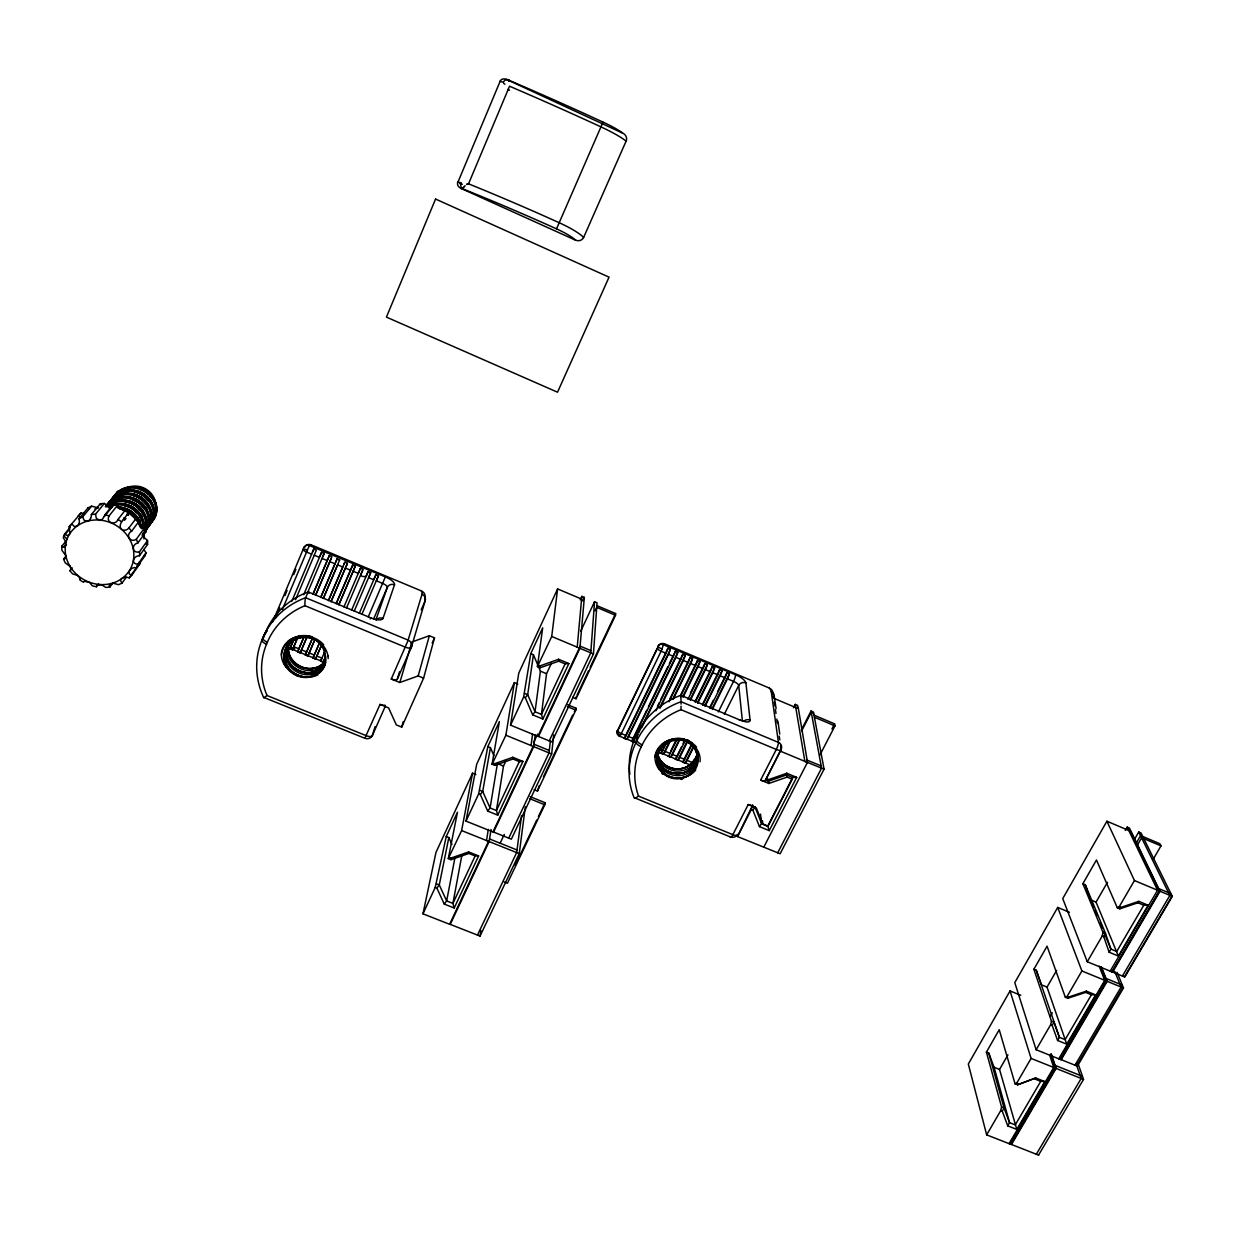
<?xml version="1.0" encoding="UTF-8"?>
<svg xmlns="http://www.w3.org/2000/svg" width="1234" height="1234" viewBox="0 0 1234 1234"><rect width="100%" height="100%" fill="white"/><g stroke="black" fill="none" stroke-linecap="round" stroke-linejoin="round"><path stroke-width="1.5" d="M129.693 511.987L132.717 516.228L137.144 517.031A39.102 35.277 27.8 0 1 139.843 520.239L131.622 531.222C124.835 534.677 130.681 543.546 136.342 539.165L144.471 528.09A39.102 35.277 27.8 0 1 145.92 531.885L137.807 543.022C130.927 544.456 132.439 554.066 139.488 551.768L147.556 540.507A39.102 35.277 27.8 0 1 147.571 544.425L139.504 555.747C133.179 555.67 130.542 564.108 137.946 564.231L146.013 552.786L143.792 549.392M681.075 704.12L681.075 701.853M681.06 706.203L680.998 709.689A74.086 67.901 -3.7 0 0 642.204 744.842L641.248 746.786A74.071 67.855 -3.6 0 0 638.564 796.131L732.857 834.662A5.63 2.113 27.3 0 0 737.747 834.323A5.63 5.106 -4.6 0 1 730.281 836.883L634.06 797.596A79.562 72.929 -3.6 0 1 636.065 742.39L637.099 733.783A79.007 72.528 -3.7 0 1 680.844 695.297L740.292 720.178A11.322 3.733 26.7 0 0 750.087 720.132L745.891 682.896A10.828 3.424 26.5 0 0 735.557 674.767L663.321 644.672A4.072 3.856 20.5 0 0 657.969 646.415A13.559 4.319 25.8 0 1 658.771 645.583L618.08 729.973A13.373 4.813 25.8 0 0 617.216 730.929A4.011 3.748 20.8 0 0 619.221 736.019L633.165 741.68M129.709 511.663L130.017 510.969A39.102 35.277 27.8 0 0 126.408 508.686C124.002 511.555 118.14 508.547 117.724 505.076A39.102 35.277 27.8 0 0 113.59 504.104L104.921 514.84A9.548 8.191 -5.7 0 1 104.35 516.475L113.636 504.937A9.409 3.903 15.1 0 0 113.59 504.104M680.69 696.593L680.782 695.051M572.669 697.349L576.047 698.752L615.504 615.288L615.596 613.545L596.84 605.616M537.916 736.235L551.876 741.989L593.446 653.958L597.04 602.794L594.541 601.729L580.72 631.222M594.541 601.729L590.778 652.832L549.238 740.909M534.106 789.714L537.453 791.071L575.8 710.121L575.969 708.193L567.547 704.707M580.211 599.832L581.831 596.361L584.345 597.41L579.903 648.266L538.471 736.482M576.047 698.752L576.216 696.84M577.219 647.156L581.831 596.361M143.422 533.705L144.486 537.762L147.478 540.477M493.029 831.839L511.339 839.182L551.66 753.974L553.727 734.878M106.155 506.48A34.336 30.989 27.9 0 1 110.088 506.557L104.381 503.503L95.542 514.177L96.298 518.249L99.167 520.054M109.24 585.41L113.019 583.158L118.541 584.669A39.735 35.771 27.6 0 0 122.181 582.957L126.331 577.111M504.151 881.94L507.436 883.251L544.78 804.784L545.012 802.686L530.111 796.64M550.333 741.156L549.037 752.879L508.732 838.133M537.453 791.071L539.335 785.549M96.422 585.888L96.453 586.767A39.735 35.771 27.6 0 1 92.303 585.795L89.465 582.371L84.483 581.307M551.382 663.321L546.539 673.702L541.464 714.409L542.837 719.021L532.656 714.825L525.298 697.719L523.617 697.025L510.552 725.16L537.854 736.359L579.332 648.051M542.837 719.021L568.859 663.568L565.126 663.877L558.663 661.193L540.183 667.764L537.407 666.607L551.721 636.482L557.614 588.927L581.584 599.061M535.217 734.955L533.705 746.601L493.585 832.055M449.67 924.158L480.041 936.097L519.252 853.635L525.314 806.774M521.535 815.674L516.66 852.586L477.465 935.079M531.067 745.537L532.564 734.153M537.407 666.607L542.698 627.828L530.774 653.634L533.427 654.745L540.415 671.157L535.032 711.756L532.656 714.825M533.427 654.745L527.689 694.649L525.298 697.719M523.617 697.025L530.774 653.634M480.041 936.097L480.905 930.467M505.925 760.823L503.487 766.052L496.423 810.537L497.749 815.15L487.692 811.093L480.319 794.542L478.653 793.878L466.005 821.119L492.983 831.932L533.15 746.385M510.552 725.16L518.789 673.024L557.614 588.927M491.055 829.526L489.111 841.557L450.209 924.389M497.749 815.15L522.954 761.424L519.344 761.594L512.958 759.003L494.819 765.373L492.073 764.262L505.878 735.233L514.377 682.587L517.771 683.991M486.504 840.539L488.325 829.341M492.073 764.262L499.384 721.566L487.816 746.616L478.653 793.878M487.816 746.616L490.422 747.681L482.71 791.426L480.319 794.542M765.882 779.194A5.676 1.99 27.2 0 1 765.543 779.965L768.242 781.276L768.535 779.626L786.845 773.271L796.686 777.358L769.229 830.636L759.45 826.626L752.91 810.214L751.305 809.55L752.354 805.802A5.661 2.052 27.2 0 0 752.709 805.2M461.84 855.393L452.924 903.411L454.205 908.008L444.255 904.09L436.867 888.064L435.232 887.416L422.969 913.823L449.623 924.281L488.556 841.357M466.005 821.119L476.71 764.201L514.377 682.587M455.145 856.689L446.646 900.928L444.255 904.09M454.205 908.008L478.622 855.933L475.136 855.964L468.827 853.45L451.012 859.666L448.297 858.571L461.624 830.575L472.545 773.194L475.892 774.551M768.242 781.276L786.521 774.937L786.845 773.271M448.297 858.571L457.475 812.234L446.245 836.544L435.232 887.416M446.245 836.544L448.837 837.577L439.273 884.917L436.867 888.064M422.969 913.823L435.972 852.447L472.545 773.194M1087.262 961.733L1062.736 898.614L1106.913 821.227L1130.591 831.238L1159.482 891.041L1112.065 971.914L1087.262 961.733L1102.24 935.974L1102.995 932.41L1082.866 883.698L1096.455 859.975L1117.31 907.777L1119.84 908.826L1137.933 902.764L1138.828 901.36L1148.144 905.247L1118.39 956.041L1109.135 952.232L1103.751 936.606L1105.525 933.459L1085.272 884.716L1082.866 883.698M1050.658 1024.729L1051.445 1021.166L1033.861 969.261L1047.064 946.2L1065.328 997.257L1067.842 998.275L1085.611 992.383L1086.414 991.149L1095.622 994.897L1066.747 1044.165L1057.6 1040.493L1052.155 1025.346L1050.658 1024.729L1036.128 1049.733L1060.669 1059.574L1106.667 981.107L1101.006 966.885M1000.759 1110.585L1001.576 1107.006L986.398 1052.124L999.231 1029.711L1015.058 1083.807L1017.541 1084.794L1035.712 1077.976L1044.828 1081.601L1016.801 1129.434L1007.746 1125.871L1002.255 1111.186L1000.759 1110.585L986.66 1134.864L1010.939 1144.381L1055.594 1068.212L1050.89 1053.929M138.702 521.35L140.29 525.777L144.409 528.09M385.347 706.157L372.329 735.603A5.8 5.275 13.4 0 1 364.832 738.256L380.057 704.413L388.587 707.884L396.345 724.929L401.729 727.119L423.601 678.16L434.491 637.855L429.355 635.726L413.621 641.387M305.4 546.662A14.052 4.735 22.4 0 0 304.027 547.356A4.196 3.872 40.1 0 1 309.318 545.536A9.841 3.301 22.4 0 1 311.276 544.888L421.349 590.901A22.227 7.512 23.2 0 1 422.028 594.233L407.868 640.94L391.271 678.993L399.831 682.51L418.187 675.939L429.355 635.726M401.729 727.119L403.271 721.597M556.519 228.861A527.273 112.155 24.4 0 0 462.21 188.632A10.396 1.774 24.2 0 0 460.776 188.308L575.646 240.229A23.492 4.026 24.6 0 0 556.519 228.861L602.994 122.181M399.831 682.51L411.863 642.004M391.271 678.993A5.846 2.19 23.2 0 0 397.317 679.101L399.523 671.79M375.121 726.564L372.329 735.603A5.784 2.329 22.9 0 1 366.251 735.665L267.007 695.513A76.57 70.029 16.3 0 1 266.544 644.225L267.392 642.204A76.585 70.076 16.3 0 1 304.937 605.693A6.108 0.925 -88.7 0 1 305.554 597.888M657.799 646.955L662.056 649.022A5.43 0.864 -67.3 0 1 661.1 651.213L621.304 733.582A5.352 0.833 -67.7 0 1 620.363 735.325A4.011 2.9 31.4 0 1 617.401 730.914L657.336 648.159A4.072 1.296 25.8 0 0 661.1 651.213L666.005 653.249A5.414 0.895 -67.4 0 0 667.887 648.266L670.355 649.3A5.414 0.895 -67.4 0 1 668.473 654.282L628.615 736.559A5.352 0.864 -67.8 0 1 626.718 739.397L624.265 738.41L667.887 648.266M282.37 609.55L309.318 545.536L385.363 576.895L368.256 616.877M385.363 576.895A11.168 3.779 23 0 1 394.525 584.808L382.987 618.419A11.677 4.118 22.9 0 1 370.817 617.864L370.231 618.913M376.077 619.375L387.306 587.415A5.568 5.183 17 0 1 394.525 584.808M323.632 666.283L323.894 665.635A25.575 23.353 18.2 0 0 324.851 654.853L324.434 652.585A21.58 19.065 11.9 0 1 325.606 656.473A21.549 18.88 16.8 0 1 324.542 666.175A21.518 18.911 22 0 1 318.187 673.702A21.487 19.112 26.6 0 1 308.33 676.942A21.456 19.451 29.6 0 1 297.61 674.967A21.441 19.821 29.6 0 1 288.91 668.211A21.441 20.13 25.9 0 1 284.622 658.354A21.472 20.268 19.2 0 1 285.918 647.958A21.502 20.222 12.4 0 1 288.633 643.408A20.577 18.032 16.9 0 0 288.17 644.595L287.815 645.675M69.891 533.489L69.181 526.856L80.997 513.02L84.514 513.683M359.356 613.236L375.876 574.751L378.437 575.815L376.54 580.443M662.087 648.93L663.321 644.672A9.486 3.008 25.8 0 1 664.602 643.855L769.43 688.109A21.595 6.787 26.6 0 1 771.265 691.688A5.383 4.998 -7.5 0 1 773.98 697.95M375.876 574.751L373.794 579.779L368.642 577.651L370.724 572.622L368.133 571.558L351.644 610.09M288.139 644.564A20.608 19.482 19.3 0 0 298.242 670.772A20.608 19.482 19.3 0 0 325.36 662.211L324.835 663.229A20.623 18.109 22.2 0 1 298.335 670.54A20.623 18.109 22.2 0 1 287.676 645.598A20.623 19.42 12.2 0 1 289.404 642.189M368.133 571.558L366.236 576.201M343.931 606.943L360.405 568.38C367.593 569.46 354.127 577.126 366.066 576.587M360.405 568.38L358.323 573.394L353.14 571.265L338.795 604.83L355.238 566.236L352.646 565.172L336.172 603.734L350.734 569.815M355.238 566.236L353.31 570.879M352.646 565.172L351.073 569.013M346.06 566.468C348.991 563.753 344.857 559.928 343.993 564.169M339.581 560.174L337.113 558.771L336.373 560.575M130.233 486.427L130.202 487.476A19.975 18.14 28.8 0 0 119.513 491.672L119.497 491.656M320.732 597.457L335.016 563.799L329.833 561.671L315.565 595.359L331.931 556.642L329.339 555.562L327.396 560.205M303.718 594.68L321.55 552.354L324.141 553.418L322.537 557.259M272.652 621.982L303.919 547.48M275.383 618.404L279.779 607.899M284.9 595.652L287.09 590.407M293.692 574.658L295.882 569.414M321.55 552.354L319.945 556.179M331.344 558.046L329.987 561.269M291.887 601.189L313.745 549.13L316.351 550.21L295.558 599.662M335.694 562.195L336.049 561.377M117.724 505.076L109.116 515.843C105.276 522.738 115.641 525.838 117.955 519.499L126.408 508.686M312.48 552.138L313.745 549.13M307.806 592.181L324.141 553.418M297.548 637.901L292.489 649.824L289.913 648.791L293.63 639.999M329.339 555.562L312.973 594.264L327.226 560.591L322.028 558.462M290.931 646.446L293.476 640.415M292.489 649.824L296.947 639.274M301.05 650.935L300.171 652.925L297.61 651.891L303.579 637.839M320.717 597.426L337.113 558.771M297.641 651.83L303.441 638.209M300.171 652.925L306.88 637.114M339.705 559.835L323.293 598.475L337.607 564.879L342.79 567.008L328.475 600.619M301.343 650.241L306.772 637.469M314.469 640.6L307.852 656.025L305.292 654.992L312.017 639.197M329.2 598.829L344.888 561.979M305.292 654.992L312.665 637.777M307.852 656.025L314.577 640.23M331.02 601.637L347.479 563.043M331.067 601.683L345.381 568.072L350.564 570.201M321.411 645.475L315.518 659.11L312.958 658.077L318.958 644.055M319.606 642.667L314.315 655.038L309.194 652.971M315.518 659.11L321.519 645.089M290.406 647.68L289.944 648.729M314.161 655.408L313.004 658.015M324.542 659.172L323.169 662.195L320.624 661.162L325.02 651.074M323.169 662.195L325.421 656.951M346.507 607.992L362.981 569.445M354.22 611.139L370.724 572.622M361.917 614.285L378.437 575.815M373.547 619.113L387.306 587.415A5.584 1.897 23 0 0 382.741 583.451L376.37 580.828M583.605 237.514L626.054 141.247A29.817 3.671 25 0 0 600.835 126.824A545.629 83.819 24.8 0 0 509.534 86.226L468.534 183.82A535.494 112.356 24.4 0 1 559.033 222.644A29.385 4.967 24.7 0 1 583.605 237.514A6.047 5.954 44.7 0 1 575.692 240.136M421.195 609.827L425.051 601.081A27.765 9.44 23.2 0 0 424.681 597.888M397.317 679.101L411.369 647.341L425.051 601.081A5.538 5.152 15.3 0 0 422.028 594.233M432.162 643.068L434.491 637.855M297.379 675.538A20.669 19.112 30.1 0 1 286.01 649.778L286.458 648.714M364.832 738.256L263.552 697.318A82.246 75.259 16.4 0 1 262.024 639.937L262.873 637.916A82.277 75.305 16.4 0 1 305.585 597.703L308.207 591.934L370.817 617.864M582.726 600.896L584.345 597.41M475.136 855.964L452.924 903.411L446.646 900.928L439.273 884.917L436.558 883.837M519.344 761.594L496.423 810.537L490.083 807.977L482.71 791.426L479.98 790.331M565.126 663.877L541.464 714.409L535.032 711.756L527.689 694.649L524.913 693.508M595.081 610.83L596.716 607.344L615.504 615.288M533.52 742.791L537.561 734.199M684.33 739.089A23.647 21.502 -12.7 0 0 675.168 738.564A23.662 21.888 -13.4 0 0 663.738 742.93A23.662 22.212 -10.8 0 0 662.056 744.241A20.592 18.926 -1.9 0 0 655.578 753.604L655.501 753.943A15.888 14.592 -1.7 0 0 655.007 757.167A21.502 19.759 -2 0 0 658.848 768.952L660.313 770.695A24.634 22.644 -2.1 0 0 669.198 777.25A19.867 18.248 -2 0 0 695.822 767.332L695.822 767.332A24.68 22.675 -1.8 0 0 697.411 756.951L697.148 754.761A21.487 19.744 -1.9 0 0 691.117 743.778M500.186 843.115L504.29 834.415M577.034 695.097L588.51 670.802M590.161 667.332L615.596 613.545M543.407 776.957L572.715 715.072M574.334 711.632L575.969 708.193M515.195 865.342L536.728 820.086M538.394 816.599L545.012 802.686M624.265 738.41A5.352 0.864 -67.8 0 0 626.162 735.557L666.005 653.249M626.718 739.397L670.355 649.3M634.045 742.374L631.607 741.387L646.724 710.229M648.405 706.758L667.733 666.931M669.414 663.476L675.307 651.351L677.774 652.385A5.414 0.91 -67.4 0 1 675.893 657.367L641.773 727.566M631.607 741.387A5.352 0.879 -67.8 0 0 633.505 738.549L673.409 656.334A5.414 0.91 -67.4 0 0 675.307 651.351M639.089 731.993L677.774 652.385M657.444 706.326L659.126 702.856M660.807 699.4L682.695 654.436L685.163 655.47A5.414 0.941 -67.4 0 1 683.281 660.452L659.959 708.331M655.84 710.738L680.829 659.419A5.414 0.925 -67.4 0 0 682.695 654.436M659.897 707.329L685.163 655.47M669.846 698.968L690.084 657.521L692.552 658.54A5.414 0.956 -67.4 0 1 690.685 663.522L673.147 699.385M669.029 701.791L688.217 662.504A5.414 0.941 -67.4 0 0 690.084 657.521M673.147 698.259L692.552 658.54M680.582 695.097L697.472 660.591L699.925 661.609A5.399 0.972 -67.4 0 1 698.058 666.591L683.004 697.303M681.399 694.588L695.606 665.573A5.399 0.972 -67.4 0 0 697.472 660.591M683.019 696.115L699.925 661.609M670.247 741.233L665.219 751.46A5.337 0.956 -67.9 0 1 663.26 754.267L660.838 753.28L665.913 742.945M690.454 692.953L704.845 663.661L707.298 664.679A5.399 0.987 -67.4 0 1 705.432 669.661L690.361 700.341M660.838 753.28A5.337 0.956 -67.8 0 0 662.781 750.473L666.129 743.655M687.909 699.323L702.979 668.643A5.399 0.987 -67.4 0 0 704.845 663.661M663.26 754.267L669.183 742.205M690.361 699.138L707.298 664.679M670.664 751.074L676.602 739.027M695.251 701.159L712.203 666.73L714.656 667.748A5.399 1.018 -67.4 0 1 712.805 672.731L697.688 703.365M680.057 739.12L672.515 754.437A5.337 0.987 -67.9 0 1 670.54 757.229L668.118 756.241A5.337 0.972 -67.9 0 0 670.077 753.45L676.787 739.814M695.251 702.362L710.352 671.697A5.399 1.003 -67.4 0 0 712.203 666.73M670.54 757.229L679.024 740.03M697.688 702.161L714.656 667.748M688.202 740.4L679.795 757.398A5.337 1.003 -67.9 0 1 677.805 760.19L675.384 759.203L681.338 747.172M683.034 743.732L684.731 740.292M702.578 704.182L719.561 669.784L722.013 670.802A5.399 1.033 -67.4 0 1 720.162 675.785L705.015 706.388M675.384 759.203A5.337 0.987 -67.9 0 0 677.373 756.411L684.932 741.11M702.578 705.385L717.71 674.767A5.399 1.018 -67.4 0 0 719.561 669.784M677.805 760.19L687.168 741.279M705.015 705.185L722.013 670.802M693.801 746.771L687.06 760.36A5.322 1.018 -67.9 0 1 685.071 763.152L682.649 762.165L691.163 744.981M709.889 707.205L713.283 700.326M717.54 691.734L726.903 672.854L729.34 673.872A5.383 1.049 -67.4 0 1 727.505 678.839L712.342 709.411M682.649 762.165A5.337 1.018 -67.9 0 0 684.639 759.373L692.212 744.087M709.905 708.409L725.052 677.821A5.399 1.049 -67.4 0 0 726.903 672.854M685.071 763.152L693.585 745.984M712.311 708.208L729.34 673.872M698.12 752.617L693.045 762.797L687.06 760.36M718.358 711.895L733.536 681.353A5.383 1.064 -67.4 0 0 735.557 674.767M724.312 714.301L738.703 685.425A5.414 5.029 -6 0 1 745.891 682.896M793.493 707.807L795.236 704.383L797.642 705.401L798.151 708.409M752.509 805.2A5.661 2.052 27.2 0 1 748.205 804.568L732.857 834.662A5.646 1.188 -68 0 1 730.281 836.883M748.205 804.568L756.319 807.9L762.828 824.297L767.949 826.41L792.228 779.256L787.091 777.127L768.813 783.467L760.668 780.104L776.294 749.454A5.707 1.219 -67.5 0 0 778.423 742.405L771.265 691.688M752.354 805.802L737.5 836.559L780.119 853.758L824.065 769.168L813.437 712.049L811.031 711.031L801.406 729.818M737.5 836.559L751.305 809.55M765.574 780.166L780.798 750.087L765.543 779.965A5.676 1.99 27.2 0 1 760.668 780.104M801.606 731.052L811.262 712.265L813.653 713.267M769.229 830.636L767.749 826.04L792.722 777.513L796.686 777.358M807.051 760.129L821.088 765.851M763.723 847.28L807.499 762.303L798.367 708.501L795.945 707.483M617.509 730.713L617.632 730.482A4.011 1.435 25.7 0 0 621.304 733.582L626.162 735.557M831.917 728.955L834.57 723.834L814.024 715.18M819.947 754.977L834.986 725.901L834.57 723.834M320.655 661.1L321.997 658.138L316.876 656.072M777.682 852.817L821.582 768.134L811.031 711.031M1007.746 1125.871L1009.535 1122.662L994.064 1067.256L988.773 1053.065L986.398 1052.124M1057.6 1040.493L1059.374 1037.316L1036.251 970.232L1033.861 969.261M1109.135 952.232L1110.893 949.085L1105.525 933.459L1102.995 932.41M1002.255 1111.186L1004.06 1107.978L988.773 1053.065M1052.155 1025.346L1053.944 1022.168L1051.445 1021.166M1020.749 995.267L1010.044 990.933L968.32 1064.047L986.66 1134.864M1069.431 912.281L1057.708 907.422L1014.78 982.634L1036.128 1049.733M1125.238 830.436L1127.166 827.104L1129.449 828.076L1160.006 891.256L1112.636 972.037M1016.801 1129.434L999.54 1069.431L1007.947 1054.869M1066.747 1044.165L1047.034 987.092L1056.628 970.448M1118.39 956.041L1096.054 902.1L1107.469 882.279M1133.938 840.339L1138.751 832.009L1141.034 832.981L1172.3 896.393L1124.806 977.019L1110.23 971.05L1157.569 890.238L1127.166 827.104M1135.897 843.763L1140.617 835.572L1159.883 843.732L1160.978 845.892L1153.374 858.957M1136.946 845.922L1141.681 837.732L1160.978 845.892M1050.412 1016.137L1052.309 1012.852M1015.058 1083.807L1016.723 1083.128L1031.084 1058.417L1010.044 990.933M1065.328 997.257L1067.101 996.44L1081.894 970.973L1057.708 907.422M1117.31 907.777L1119.192 906.805L1134.447 880.552L1106.913 821.227M1044.828 1081.601L1040.756 1081.339L1015.258 1124.914L1009.535 1122.662L1004.06 1107.978L1001.576 1107.006M1095.622 994.897L1091.411 994.743L1065.143 1039.645L1059.374 1037.316L1053.944 1022.168M1148.144 905.247L1143.795 905.216L1116.724 951.491L1110.893 949.085L1103.597 931.469M1059.435 1058.942L1105.371 980.567L1104.229 977.714L1121.459 984.763L1122.631 987.632L1076.542 1065.806M1009.89 1143.841L1054.484 1067.749L1053.497 1064.726L1082.357 1076.279M1112.019 971.76L1159.389 890.979M1011.494 1144.489L1056.103 1068.428L1051.368 1054.067M1061.225 1059.682L1107.176 981.323L1101.499 967.086M1122.416 976.048L1169.878 895.39L1138.751 832.009M1124.421 976.85L1171.899 896.223L1170.588 893.539L1158.094 888.31M1075.015 1065.22L1121.104 987.015L1114.688 971.359M1117.063 972.33L1123.495 988.002L1077.39 1066.161L1058.849 1058.726L1104.785 980.336L1099.124 966.114M1036.329 1154.237L1081.185 1078.454L1076.171 1064.016M1038.55 1155.086L1083.545 1079.395L1077.884 1063.153M1119.84 908.826L1120.719 907.437L1138.828 901.36M1067.842 998.275L1068.613 997.041L1086.414 991.149M1017.541 1084.794L1035.712 1077.976M759.45 826.626L761.579 823.51L760.514 814.162M752.91 810.214L755.038 807.098L752.385 806.003M122.181 582.957C117.461 578.808 124.68 576.093 129.154 577.836L144.609 556.364A39.102 35.277 27.8 0 0 146.013 552.786L146.013 552.786M129.231 577.882L129.154 577.836A39.735 35.771 27.6 0 0 131.93 575.044L140.074 563.46L139.349 562.072M96.869 585.194L101.574 584.762L105.723 587.415A39.735 35.771 27.6 0 0 109.872 587.029L113.05 582.618M96.453 586.767L98.627 583.836M130.017 510.969L121.657 521.766C116.798 529.386 125.097 532.872 128.876 527.951L137.144 517.031M487.692 811.093L490.083 807.977L497.425 763.584L503.487 766.052M72.158 567.825L69.875 570.694A39.735 35.771 27.6 0 0 72.652 573.918L77.865 575.491M70.091 566.437L65.217 562.827A39.735 35.771 27.6 0 1 63.582 559.002L65.896 556.148M64.122 547.449L66.451 544.641M90.684 518.187A8.823 7.265 -29.5 0 0 91.362 514.578L100.232 503.827A39.102 35.277 27.8 0 1 104.35 503.441L104.381 503.503M65.803 557.629A3.671 1.465 71.1 0 0 65.803 555.655L61.947 550.318A39.735 35.771 27.6 0 1 61.731 546.276L66.389 540.677M78.837 524.126A7.82 5.954 -52 0 0 78.868 518.758A39.735 35.771 27.6 0 1 82.57 516.969L91.594 506.202L98.088 507.76M69.644 528.985L63.829 535.895L67.083 539.119M78.914 518.727L87.984 507.914A39.102 35.277 27.8 0 1 91.594 506.202M61.746 546.184A6.741 3.347 87.3 0 0 65.387 545.027A3.131 1.542 87.4 0 0 65.633 544.456L65.232 540.785L63.258 537.793A39.735 35.771 27.6 0 1 64.584 534.091L70.384 527.196M139.072 520.702L139.843 520.239M463.768 187.475L462.58 188.416M83.989 581.569L83.542 582.232A39.735 35.771 27.6 0 1 79.855 579.995A9.394 3.347 34.3 0 0 80.133 579.363M69.181 526.856L69.135 526.779A39.735 35.771 27.6 0 1 71.819 523.895L74.21 526.486L77.094 526.085M538.41 665.172L540.091 665.866L558.601 659.28L568.859 663.568M492.983 763.013L494.649 763.692L512.82 757.29L522.954 761.424M449.114 857.507L450.765 858.154L468.612 851.938L478.622 855.933M144.764 531.916L145.92 531.885M87.321 521.195L84.298 520.455L82.57 516.969M146.09 543.885L147.571 544.425M118.418 490.916L119.405 491.564L120.855 490.129A20.716 18.788 28.7 0 1 126.901 487.862L129.986 487.399A20.33 18.865 20.3 0 0 127.981 488.062M131.822 575.029C125.575 574.288 130.85 566.097 136.511 567.841A39.735 35.771 27.6 0 0 137.946 564.231M140.013 488.371L142.388 489.281M1038.673 1155.147L1009.134 1143.563L1053.728 1067.472L1049.61 1054.931M994.064 1067.256L999.54 1069.431M1016.723 1083.128L1018.22 1083.714M461.624 830.575L519.252 853.635M1031.084 1058.417L1083.545 1079.395M1035.002 1079.056L1040.756 1081.339M489.528 838.966L517 849.964M287.8 644.349L291.239 645.737M293.8 646.77L298.937 648.837M301.497 649.871L306.634 651.938M288.879 647.973L325.575 662.766M529.849 798.737L544.78 804.784M628.615 736.559L633.505 738.549M659.542 749.146L662.781 750.473M665.219 751.46L670.077 753.45M672.515 754.437L677.373 756.411M679.795 757.398L684.639 759.373M659.311 752.324L690.67 765.095M1085.611 992.383L1091.411 994.743M1047.034 987.092L1041.496 984.84L1036.251 970.232M1067.101 996.44L1068.613 997.041M534.014 744.225L549.3 750.473M505.878 735.233L551.66 753.974M1081.894 970.973L1123.495 988.002M291.255 647.449L294.818 648.899M418.187 675.939L423.601 678.16M767.749 826.04L761.579 823.51L755.038 807.098M311.631 554.174L306.464 552.045A4.226 1.419 22.3 0 1 303.132 549.115L307.405 549.793M314.238 555.238L319.436 557.382M305.585 597.703L408.146 640.122A5.877 5.43 14.3 0 1 411.369 647.341A5.877 2.113 23.3 0 1 405.323 647.156L304.937 605.693M567.362 706.635L575.8 710.121M1102.24 935.974L1103.751 936.606M540.415 671.157L546.539 673.702M1090.455 899.771L1096.054 902.1M786.521 774.937L792.722 777.513M766.931 778.947L768.535 779.626M668.473 654.282L673.409 656.334M675.893 657.367L680.829 659.419M683.281 660.452L688.217 662.504M690.685 663.522L695.606 665.573M698.058 666.591L702.979 668.643M705.432 669.661L710.352 671.697M712.805 672.731L717.71 674.767M720.162 675.785L725.052 677.821M727.505 678.839L733.536 681.353A5.414 1.728 26.5 0 1 738.703 685.425L742.39 720.887M824.065 769.168L804.876 761.347L795.236 704.383M680.998 709.689L776.294 749.454A5.707 1.913 27.1 0 0 781.122 749.346L780.582 745.567M780.983 751.413L807.483 762.458M1137.933 902.764L1143.795 905.216M1119.192 906.805L1120.719 907.437M580.088 646.107L590.932 650.657M551.721 636.482L593.446 653.958M1134.447 880.552L1172.3 896.393M641.248 746.786A5.707 2.067 26 0 1 636.065 742.39L637.006 740.446A79.593 72.976 -3.7 0 1 681.075 701.714L778.423 742.405A5.707 5.244 -7.3 0 1 781.122 749.346M795.683 707.514L773.826 698.305A26.978 8.545 26.6 0 0 773.039 696.069M814.409 717.216L834.986 725.901M142.481 489.312L143.051 489.589A20.16 18.186 23.6 0 1 150.533 495.451M622.738 133.179L506.434 79.392A10.582 1.265 24.8 0 1 507.853 79.809A538.348 80.92 24.8 0 1 603.071 122.135A23.878 2.884 25 0 1 622.738 133.179A6.185 6.077 73.1 0 1 626.178 141.308M118.695 491.009L118.371 491.888A22.32 20.839 25.3 0 0 115.965 495.312M143.792 555.578L144.609 556.364M64.646 534.152L67.253 535.587L69.536 534.183A3.147 1.882 -75.4 0 0 69.891 533.489M109.872 587.029L109.286 585.965M152.414 498.228L152.553 498.49A19.574 17.23 21.5 0 0 150.132 495.127M137.19 565.774L137.437 566.252A39.102 35.277 27.8 0 0 140.074 563.46M448.837 837.577L451.952 844.426M490.422 747.681L493.924 755.64M1091.195 901.53L1093.386 906.82M1094.836 910.337L1097.026 915.628M1099.941 922.662L1102.132 927.953M1085.272 884.716L1089.884 898.105M450.765 858.154L451.012 859.666M697.596 751.799A20.592 18.155 0.2 0 1 695.729 758.679A20.577 18.325 5.5 0 1 688.988 765.805A20.577 18.618 9.6 0 1 679.101 768.875A20.562 18.988 11.3 0 1 668.705 766.962A20.562 19.328 9.4 0 1 660.545 760.483A20.546 19.528 3.2 0 1 657.676 755.007L657.46 753.434A19.914 18.942 -5.6 0 0 671.898 773.008A19.914 18.942 -5.6 0 0 694.989 763.275M774.304 696.794L776.093 708.594M786.552 773.456L787.091 777.127M777.898 721.134L779.765 734.045M774.366 702.084L774.906 705.863M775.446 709.643L775.985 713.422M776.803 719.098L777.343 722.877M779.24 736.112L779.78 739.891M468.612 851.938L468.827 853.45M768.35 779.765L768.813 783.467M762.411 820.625L762.828 824.297M494.649 763.692L494.819 765.373M512.82 757.29L512.958 759.003M540.091 665.866L540.183 667.764M695.051 758.879L695.112 760.036M695.282 763.414L695.328 764.586M680.844 695.297L681.075 701.714M558.601 659.28L558.663 661.193M659.311 750.796L659.326 751.953M305.199 546.554A4.535 4.196 22.2 0 1 311.215 544.996M421.318 590.993A5.723 5.322 15.5 0 1 424.851 597.796M325.174 662.735A20.716 19.513 12.1 0 1 324.989 663.29M285.872 649.716A20.716 19.513 12.1 0 1 305.6 637.006A20.716 19.513 12.1 0 1 325.066 650.997M300.047 637.562A20.685 18.109 16.8 0 0 286.334 648.668A20.716 19.559 19.2 0 0 296.453 674.967A20.716 19.559 19.2 0 0 323.709 666.375M310.552 637.993A20.685 18.109 16.8 0 1 322.105 645.413M323.894 665.635A20.577 18.803 18 0 1 297.24 675.846M297.209 675.923A25.513 23.323 18.1 0 1 287.692 669.075L286.087 667.255A22.274 20.361 18.2 0 1 281.383 655.023A16.458 15.024 18.4 0 1 281.645 651.675L281.707 651.321A21.348 19.497 18.2 0 1 287.753 641.618A24.526 22.983 13.1 0 1 289.404 640.245A24.541 22.783 9.1 0 1 301.034 635.757A24.541 22.443 7.9 0 1 312.156 636.79M267.392 642.204A5.939 2.252 21.7 0 1 262.873 637.916L265.788 631.885A81.645 74.811 16.5 0 1 308.207 591.934M266.544 644.225A5.939 2.252 21.7 0 1 262.024 639.937L265.788 631.885A5.892 2.206 21.7 0 1 267.284 631.145M267.084 695.282A6.108 0.833 -44.6 0 1 263.644 697.812M385.054 705.216A5.815 2.252 23 0 1 380.057 704.413M324.48 652.57A22.258 20.33 18.2 0 0 317.539 641.156A16.335 14.947 18.2 0 0 314.732 639.104L314.284 638.842A21.348 19.513 18.1 0 0 302.083 636.112A24.356 22.243 18 0 0 287.723 641.587M317.693 640.97A23.755 21.348 9 0 1 327.951 655.84M286.226 667.193A21.487 20.16 25.9 0 1 285.054 649.917A21.549 20.268 12.3 0 1 291.656 641.634A21.564 20.052 7.8 0 1 301.867 637.654A21.564 19.713 6.5 0 1 312.942 638.965A21.549 19.343 8.2 0 1 321.025 644.133M281.398 655.023A23.693 22.289 19 0 1 290.083 640.369M302.083 636.065A24.557 22.443 7.9 0 1 313.467 637.731A24.541 22.073 9.3 0 1 323.709 644.78M292.998 662.087A21.95 20.083 18.1 0 1 289.296 654.267M289.466 642.081A25.235 23.091 18 0 0 288.926 652.015L289.342 654.267A21.24 19.945 26.2 0 0 292.535 659.912A21.225 19.651 29.9 0 0 301.127 666.622A21.24 19.281 29.8 0 0 311.739 668.566A21.271 18.957 26.8 0 0 321.519 665.342A21.302 18.741 22.2 0 0 325.236 662.041M262.935 639.351A81.629 74.765 16.5 0 1 264.955 633.89A5.892 2.221 21.7 0 1 265.912 633.243M325.051 664.185A21.41 18.834 22.1 0 1 319.868 669.507A21.379 19.034 26.7 0 1 310.043 672.731A21.348 19.374 29.7 0 1 299.384 670.772A23.415 21.657 28.7 0 1 290.808 664.586M287.275 645.104A21.364 20.176 19.3 0 0 286.458 654.236A21.333 20.037 26 0 0 290.73 664.046A21.333 19.729 29.8 0 0 299.384 670.772A23.431 21.287 28.7 0 0 311.091 672.931A23.461 20.963 26 0 0 320.717 670.077M325.113 661.069A20.5 19.389 19.4 0 1 299.831 666.53A20.5 19.389 19.4 0 1 288.833 643.469M327.905 655.856A23.693 20.855 16.9 0 1 328.198 658.586M284.977 665.172A23.585 22.089 25.1 0 1 284.329 663.815M287.553 662.334A23.477 21.981 25.2 0 1 286.812 661.023M317.94 669.013A23.384 20.901 26.1 0 1 316.552 669.414M290.113 640.4A23.739 22.042 8.8 0 1 301.358 636.065A23.724 21.703 7.6 0 1 312.094 637.037M317.801 674.921A23.585 21.055 26 0 1 312.31 676.741M303.41 676.772A23.554 21.379 28.6 0 1 297.595 674.983A23.539 21.749 28.5 0 1 288.031 667.594M286.319 665.126A23.554 22.058 25.1 0 1 285.578 663.815M323.015 668.535A23.508 20.762 21.8 0 1 321.904 669.337M289.836 663.445A23.431 21.95 25.3 0 1 286.766 658.339M285.131 652.693A23.461 22.089 19.3 0 1 284.884 649.809M321.935 645.104A21.533 19.019 11.9 0 1 325.406 650.657M325.39 663.985A21.456 18.865 22.1 0 1 319.066 671.497A21.425 19.065 26.7 0 1 309.225 674.736A21.394 19.405 29.6 0 1 298.535 672.761A21.379 19.775 29.7 0 1 289.867 666.021A21.394 20.083 26 0 1 285.578 656.195A21.425 20.222 19.3 0 1 286.411 647.032M286.874 645.814A21.441 20.176 12.4 0 1 287.429 644.626M325.221 663.028A21.348 18.788 22.2 0 1 320.732 667.316A21.317 18.988 26.8 0 1 310.937 670.556A21.287 19.328 29.7 0 1 300.294 668.597A21.271 19.698 29.8 0 1 291.671 661.871A21.287 19.991 26.1 0 1 287.414 652.092A21.317 20.13 19.4 0 1 287.846 644.241M325.005 661.625A20.531 18.032 22.3 0 1 299.584 666.129A20.531 18.032 22.3 0 1 288.771 643.315M376.062 620.1A5.831 5.383 16.2 0 1 382.987 618.419M308.608 591.765A6.077 0.833 -89.9 0 1 308.963 593.245M617.663 731.13A4.319 3.98 1.1 0 1 617.879 729.911M658.586 645.475A4.381 4.103 -0.9 0 1 664.524 643.978M769.384 688.202A5.553 5.152 -7.4 0 1 772.654 694.14M694.773 758.74A19.821 18.865 -5.6 0 1 673.995 768.89A19.821 18.865 -5.6 0 1 657.614 753.311M695.637 759.08A19.867 17.477 0.3 0 0 697.025 752.277A19.883 18.757 -12.8 0 1 695.652 760.221M694.804 759.882A19.837 17.631 5.7 0 1 673.764 768.659A19.837 17.631 5.7 0 1 657.583 753.218M682.957 740.323A19.96 17.538 0.2 0 1 695.853 763.615M659.049 750.025A19.96 17.538 0.2 0 1 665.111 743.238M670.417 740.662A19.96 17.538 0.2 0 1 672.946 740.014M658.802 751.768A19.991 18.834 -12.7 0 1 684.654 740.585A19.991 18.834 -12.7 0 1 695.883 764.772M695.02 764.432A19.929 17.692 5.7 0 1 671.512 772.669A19.929 17.692 5.7 0 1 657.583 753.419M669.368 776.911A20.022 18.803 9.7 0 1 659.295 751.938M695.205 767.856A20.006 19.019 -5.5 0 1 668.381 776.309A20.006 19.019 -5.5 0 1 659.558 750.904M642.204 744.842A5.723 2.052 26 0 1 637.006 740.446L637.099 733.783A5.676 2.021 25.9 0 1 638.78 732.842M638.549 795.976A5.923 1.697 -44.6 0 1 634.415 798.213M697.148 754.761A20.808 18.325 -5.4 0 1 697.981 758.478A20.793 18.309 0.2 0 1 696.177 767.779A20.793 18.464 5.4 0 1 689.359 774.967A20.777 18.772 9.5 0 1 679.379 778.052A20.762 19.158 11.2 0 1 668.874 776.124A20.762 19.482 9.3 0 1 660.653 769.584A20.747 19.698 3.1 0 1 657.059 761.332M658.956 768.905A20.793 19.729 3.1 0 1 658.586 752.138A20.793 19.574 -12.3 0 1 665.404 744.148A20.777 19.25 -15.1 0 1 675.414 740.261A20.777 18.865 -14.1 0 1 685.965 741.464A20.762 18.51 -10.5 0 1 694.171 747.31A20.747 18.294 -5.4 0 1 697.858 756.103M654.976 757.152A22.875 21.672 -5 0 1 664.123 742.945M662.056 744.241A23.523 21.595 -2 0 1 676.371 738.919A23.662 21.518 -12.7 0 1 687.215 740.446A23.647 21.163 -9.6 0 1 696.593 747.172M676.371 738.95A20.608 18.942 -2 0 1 688.094 741.541L688.51 741.804A15.78 14.5 -2.1 0 1 691.163 743.747A22.891 20.454 -9.8 0 1 700.048 757.83A22.86 20.222 0 0 1 700.017 761.779M663.537 765.666A21.209 19.513 -2.1 0 1 657.645 755.023M695.575 761.98A20.33 18.711 -2.1 0 1 694.171 763.568M629.864 774.304A78.976 72.482 -3.6 0 1 636.173 735.711A5.676 2.036 25.9 0 1 638.456 734.816M634.939 741.403A5.352 0.895 -67.8 0 1 634.245 742.251M657.059 754.93A20.747 19.713 -5.4 0 1 657.321 753.666M697.333 751.614A20.7 18.263 -5.4 0 1 697.75 753.943A20.7 18.232 0.2 0 1 695.945 763.198A20.685 18.387 5.5 0 1 689.174 770.371A20.669 18.695 9.5 0 1 679.24 773.44A20.669 19.065 11.2 0 1 668.797 771.528A20.654 19.405 9.3 0 1 660.606 765.003A20.654 19.605 3.2 0 1 657.028 756.797M682.479 779.148A22.844 20.685 8.5 0 1 681.029 779.364M662.997 774.381A22.829 21.394 8.1 0 1 661.871 773.44M664.108 770.664A22.721 21.302 8.1 0 1 661.81 768.844M658.91 765.682A22.706 21.502 2.6 0 1 657.352 763.306M697.596 759.003A22.628 20.222 4.9 0 1 693.477 764.37M696.824 761.162A23.384 20.916 4.7 0 1 694.017 764.355M687.184 739.984A23.631 21.163 -9.6 0 1 688.557 740.554M659.203 766.252A23.461 21.996 7.8 0 1 658.277 765.111M696.408 761.224A23.369 20.901 4.7 0 1 694.048 763.815M664.185 743.022A22.875 21.179 -13.8 0 1 675.229 738.78A22.86 20.777 -13 0 1 686.844 740.138A22.844 20.438 -9.8 0 1 691.873 742.822M695.745 770.001A22.814 20.346 4.9 0 1 690.485 774.566A22.814 20.654 8.5 0 1 679.518 777.991A22.798 21.024 10 0 1 667.98 775.908M666.668 775.276A22.783 21.364 8.1 0 1 661.856 771.944M696.346 764.34A22.706 20.268 4.9 0 1 695.513 765.419M690.3 769.97A22.69 20.577 8.6 0 1 679.379 773.394A22.69 20.947 10 0 1 667.903 771.312A22.675 21.271 8.2 0 1 660.761 766.36M658.894 764.201A22.675 21.472 2.6 0 1 658.077 763.044M697.842 759.666A20.747 18.263 0.2 0 1 696.053 765.373A20.731 18.433 5.5 0 1 689.266 772.561A20.731 18.741 9.5 0 1 679.302 775.631A20.716 19.112 11.2 0 1 668.828 773.703A20.7 19.451 9.3 0 1 660.622 767.178A20.7 19.651 3.2 0 1 657.043 758.941M697.626 751.583A20.639 18.201 0.2 0 1 695.837 760.823A20.639 18.356 5.5 0 1 689.081 767.98A20.623 18.664 9.5 0 1 679.163 771.049A20.608 19.034 11.2 0 1 668.751 769.121A20.608 19.358 9.3 0 1 660.576 762.627A20.592 19.559 3.2 0 1 657.012 754.437M743.809 721.165A5.646 5.214 -6 0 1 750.087 720.132M739.367 720.116A5.676 1.111 -67.4 0 1 740.292 720.178M620.239 735.773A5.352 0.802 -67.4 0 1 619.545 736.497M619.221 736.019A9.348 3.378 25.8 0 1 620.162 735.171M467.146 184.483A8.453 2.329 -33.8 0 1 468.411 183.604M466.822 184.02A15.286 0.879 4.8 0 1 469.136 184.19M508.192 89.234A15.101 1.095 39 0 1 509.472 90.252M508.655 81.228A8.669 0.787 84.5 0 1 508.701 80.256M462.21 188.632A4.442 3.023 -77.8 0 1 461.285 182.848A14.87 2.499 24.3 0 0 457.907 182.231L500.078 81.413A15.101 1.836 24.7 0 1 503.426 82.292A4.55 3.1 -75.5 0 1 507.853 79.809M461.531 184.051A10.705 4.782 -12.1 0 1 459.974 183.496M460.822 188.17A4.843 4.674 50 0 1 457.675 182.154M499.878 81.29A4.951 4.766 63.7 0 1 506.356 79.531M503.642 83.434A11.168 5.43 54 0 1 504.922 84.205M508.3 80.333A7.558 1.419 -80.6 0 1 509.01 79.932M463.182 187.522A8.16 1.188 -35 0 1 465.187 185.748M462.226 184.236A13.343 3.316 -1.2 0 1 460.174 183.789M126.639 488.217A19.281 17.523 28.8 0 1 155.669 503.858M77.665 575.522A5.661 1.697 39.3 0 1 79.84 579.132M91.347 514.578A39.735 35.771 27.6 0 1 95.542 514.177M104.921 514.84A39.735 35.771 27.6 0 1 109.116 515.843M117.955 519.499A39.735 35.771 27.6 0 1 121.657 521.766M128.876 527.951A39.735 35.771 27.6 0 1 131.622 531.222M136.342 539.165A39.735 35.771 27.6 0 1 137.807 543.022M139.488 551.768A39.735 35.771 27.6 0 1 139.504 555.747M70.014 566.421A4.304 1.435 55.1 0 1 70.801 569.383A8.746 3.27 51.3 0 1 69.906 570.74M65.695 557.475A7.358 3.1 69.5 0 1 63.582 559.017M78.359 515.858A39.102 35.277 27.8 0 1 80.997 513.02M78.282 515.997A6.756 4.396 -35.3 0 1 79.562 516.306M78.668 524.111A3.671 2.622 -56.4 0 1 77.125 526.147M88 507.914A7.435 4.118 -18.4 0 1 89.28 509.025M90.576 518.172A4.735 3.841 -32.9 0 1 87.46 521.411M100.324 503.811A8.823 4.165 -1.2 0 1 100.864 505.03M103.934 516.429A5.476 4.705 -6.4 0 1 99.229 520.47M113.358 504.891A5.692 2.129 9.4 0 1 113.297 505.277M112.68 505.894A5.692 2.129 9.4 0 1 109.996 506.464M127.981 488.232A19.312 17.538 28.8 0 1 130.773 487.445M135.154 486.69A18.865 18.479 60 0 1 152.754 498.413M139.905 489.404A19.605 17.492 19.3 0 1 148.882 494.572M117.199 507.22A20.993 19.096 17.7 0 1 126.593 508.67A20.978 18.726 18.4 0 1 135.478 514.701A20.963 18.387 21.3 0 1 139.889 522.522M140.198 523.725A20.916 18.14 25.8 0 1 140.599 527.365M113.482 505.184A20.87 19.297 19.8 0 1 118.618 503.888A20.885 19.019 17.8 0 1 129.292 505.215A20.87 18.649 18.5 0 1 138.131 511.231A20.839 18.309 21.4 0 1 142.805 520.208A20.808 18.063 25.8 0 1 143.159 522.614M116.227 501.76A20.762 19.204 19.9 0 1 117.477 501.312M122.675 500.356A20.777 18.926 17.9 0 1 131.961 501.806A20.762 18.572 18.5 0 1 140.753 507.791A20.731 18.217 21.5 0 1 145.396 516.722A20.7 17.986 25.9 0 1 145.751 519.128M120.192 497.934A20.654 19.127 20 0 1 122.752 497.302M126.701 496.947A20.669 18.834 18 0 1 134.614 498.413A20.654 18.479 18.6 0 1 143.345 504.382A20.623 18.14 21.5 0 1 147.972 513.282A20.592 17.908 26 0 1 148.311 515.673M120.469 495.544A20.546 19.034 20.1 0 1 126.716 493.754A20.562 18.757 18 0 1 137.221 495.065A20.546 18.402 18.7 0 1 145.92 501.004A20.515 18.063 21.6 0 1 150.517 509.858A20.484 17.831 26 0 1 150.718 511.046M124.325 491.703A20.438 18.942 20.2 0 1 125.56 491.271M129.369 490.453A20.454 18.68 18.1 0 1 139.812 491.764A20.438 18.325 18.7 0 1 148.45 497.672A20.423 17.986 21.7 0 1 153.031 506.495A20.376 17.754 26.1 0 1 153.232 507.668M122.783 509.349A20.176 17.461 25.6 0 1 137.051 520.439M124.248 505.601A20.068 17.384 25.7 0 1 136.187 512.079M139.411 516.398A20.068 17.384 25.7 0 1 139.704 516.923M125.05 501.883A19.96 17.322 25.8 0 1 143.267 515.596M131.467 499.246A19.867 17.245 25.8 0 1 144.625 509.503M133.503 495.713A19.759 17.168 25.9 0 1 148.203 508.207M134.876 492.119A19.651 17.091 26 0 1 148.466 500.742M123.431 519.082A23.431 20.901 19 0 1 124.711 519.9A21.256 18.942 18.2 0 0 123.539 519.175M118.973 508.547A23.199 21.086 18.6 0 1 124.835 510.012M128.907 512.002A23.184 20.716 19.2 0 1 134.645 516.722A23.153 20.361 21.9 0 1 139.843 526.733M108.746 507.035A23.06 21.271 20.5 0 1 115.765 505.045A23.076 20.978 18.7 0 1 127.565 506.542A23.06 20.623 19.2 0 1 137.313 513.221A23.03 20.268 21.9 0 1 142.481 523.185A22.983 20.022 26 0 1 142.866 528.538M106.772 506.634A22.906 21.317 24.7 0 1 107.867 505.77A22.937 21.179 20.6 0 1 118.526 501.606A22.952 20.885 18.7 0 1 130.249 503.102A22.937 20.531 19.3 0 1 139.951 509.75A22.906 20.176 22 0 1 145.088 519.668A22.86 19.945 26.1 0 1 144.347 530.096M106.664 506.248A22.783 21.225 24.8 0 1 110.644 502.346A22.814 21.071 20.7 0 1 121.24 498.212A22.829 20.793 18.8 0 1 132.917 499.693A22.814 20.438 19.4 0 1 142.558 506.31A22.783 20.083 22.1 0 1 147.664 516.182A22.752 19.852 26.1 0 1 146.923 526.579A22.69 19.79 30.8 0 1 145.165 530.003M145.226 529.463A22.567 19.713 30.9 0 0 149.484 523.093A22.628 19.775 26.2 0 0 150.209 512.742A22.675 20.006 22.1 0 0 145.149 502.917A22.69 20.346 19.5 0 0 135.555 496.33A22.706 20.7 18.9 0 0 123.955 494.849A22.706 20.978 20.8 0 0 113.405 498.952A22.659 21.132 24.9 0 0 108.623 503.981A22.736 21.194 24.8 0 1 111.554 501.235A22.783 21.04 20.7 0 1 122.135 497.117A22.783 20.762 18.9 0 1 133.781 498.598A22.783 20.407 19.4 0 1 143.406 505.2A22.752 20.068 22.1 0 1 148.496 515.072A22.706 19.821 26.2 0 1 147.756 525.437A22.644 19.775 30.8 0 1 145.242 529.91M110.011 502.994A22.551 21.024 25 0 1 116.135 495.605A22.582 20.885 20.9 0 1 126.624 491.518A22.582 20.608 19 0 1 138.162 492.983A22.582 20.253 19.5 0 1 147.71 499.554A22.551 19.914 22.2 0 1 152.738 509.333A22.52 19.682 26.3 0 1 151.998 519.637A22.459 19.621 30.9 0 1 148.666 525.052M113.374 498.428A22.428 20.932 25.2 0 1 118.819 492.289A22.459 20.793 21 0 1 129.261 488.217A22.474 20.515 19.1 0 1 140.753 489.682A22.459 20.16 19.6 0 1 150.24 496.222A22.443 19.837 22.3 0 1 155.237 505.971A22.397 19.605 26.3 0 1 154.497 516.213A22.351 19.543 31 0 1 151.18 521.612M114.5 496.901A23.06 21.502 25.4 0 1 117.94 491.194A22.891 20.777 28.8 0 0 114.639 496.731M124.125 518.079A24.202 21.595 19.3 0 1 125.467 518.943M126.886 514.532A24.078 21.502 19.4 0 1 128.197 515.38M110.15 507.945A23.94 22.073 20.7 0 1 111.646 507.637M117.77 507.297A23.955 21.78 18.9 0 1 125.405 508.963A23.94 21.41 19.5 0 1 135.524 515.92A23.909 21.055 22.1 0 1 140.892 526.27A23.862 20.808 26 0 1 141.139 527.643M107.343 506.665A23.816 21.965 20.8 0 1 115.934 503.95A23.832 21.672 19 0 1 128.12 505.508A23.816 21.302 19.5 0 1 138.193 512.418A23.785 20.963 22.1 0 1 143.514 522.722A23.739 20.716 26.1 0 1 143.761 529.633M105.476 506.68A23.662 22.011 24.8 0 1 107.682 504.799A23.693 21.857 20.9 0 1 118.68 500.51A23.708 21.58 19.1 0 1 130.804 502.068A23.693 21.209 19.6 0 1 140.815 508.948A23.662 20.87 22.2 0 1 146.106 519.206A23.616 20.623 26.1 0 1 145.35 530.003A23.554 20.577 30.6 0 1 142.712 534.646M105.507 506.588A23.539 21.903 25 0 1 110.458 501.39A23.569 21.765 21 0 1 121.41 497.117A23.585 21.472 19.1 0 1 133.457 498.675A23.569 21.117 19.7 0 1 143.422 505.524A23.539 20.777 22.3 0 1 148.682 515.735A23.492 20.546 26.2 0 1 147.91 526.486A23.446 20.484 30.7 0 1 143.499 533.103M106.864 505.662A23.415 21.811 25.1 0 1 113.22 498.012A23.446 21.657 21.1 0 1 124.11 493.754A23.461 21.379 19.2 0 1 136.095 495.312A23.446 21.024 19.8 0 1 146.013 502.13A23.415 20.685 22.3 0 1 151.227 512.295A23.384 20.454 26.3 0 1 150.455 523A23.323 20.392 30.8 0 1 145.057 530.481M109.625 502.284A23.292 21.703 25.2 0 1 115.934 494.664A23.323 21.564 21.2 0 1 126.778 490.438A23.338 21.287 19.3 0 1 138.702 491.98A23.323 20.932 19.8 0 1 148.558 498.767A23.292 20.592 22.4 0 1 153.756 508.902A23.261 20.361 26.4 0 1 152.985 519.545A23.199 20.299 30.9 0 1 147.602 526.995M111.322 501.544A23.122 21.58 30.7 0 1 111.785 500.217M112.356 498.937A23.168 21.61 25.3 0 1 118.634 491.348A23.199 21.472 21.3 0 1 129.416 487.152A23.215 21.194 19.4 0 1 141.293 488.679A23.199 20.839 19.9 0 1 151.088 495.451A23.184 20.5 22.5 0 1 156.255 505.524A23.137 20.284 26.4 0 1 155.469 516.136A23.091 20.222 31 0 1 149.067 524.357M124.418 517.709A24.186 21.58 19.3 0 1 125.76 518.558M127.164 514.162A24.063 21.487 19.4 0 1 128.49 515.01M108.978 507.992A23.94 22.058 20.7 0 1 111.939 507.267M118.063 506.927A23.94 21.765 18.9 0 1 125.683 508.609A23.924 21.394 19.5 0 1 135.817 515.55A23.909 21.04 22.1 0 1 141.17 525.885A23.862 20.793 26 0 1 141.571 528.661M107.636 506.295A23.801 21.95 20.8 0 1 116.227 503.58A23.816 21.657 19 0 1 128.398 505.138A23.801 21.302 19.5 0 1 138.47 512.048A23.77 20.947 22.1 0 1 143.792 522.352A23.724 20.716 26.1 0 1 143.792 530.605M143.021 533.181A23.677 20.654 30.6 0 1 142.496 534.415M142.126 535.309A23.554 20.562 30.7 0 0 145.612 529.633A23.6 20.623 26.2 0 0 146.383 518.835A23.647 20.855 22.2 0 0 141.092 508.593A23.677 21.209 19.6 0 0 131.082 501.714A23.693 21.564 19.1 0 0 118.973 500.156A23.677 21.857 20.9 0 0 107.975 504.444A23.647 21.996 24.8 0 0 105.769 506.326A23.523 21.903 25 0 1 110.751 501.035A23.554 21.749 21 0 1 121.688 496.762A23.569 21.472 19.2 0 1 133.75 498.305A23.554 21.101 19.7 0 1 143.699 505.169A23.523 20.762 22.3 0 1 148.959 515.38A23.492 20.531 26.2 0 1 148.188 526.116A23.431 20.469 30.7 0 1 144.702 531.761M107.157 505.308A23.4 21.796 25.1 0 1 113.497 497.657A23.431 21.657 21.1 0 1 124.387 493.415A23.446 21.364 19.2 0 1 136.372 494.957A23.431 21.009 19.8 0 1 146.275 501.775A23.4 20.669 22.3 0 1 151.504 511.94A23.369 20.438 26.3 0 1 150.733 522.63A23.307 20.376 30.8 0 1 145.319 530.111M108.885 504.552A23.215 21.672 30.6 0 1 109.348 503.225A23.276 21.703 25.2 0 1 116.227 494.31A23.307 21.549 21.2 0 1 127.056 490.083A23.323 21.271 19.3 0 1 138.979 491.626A23.307 20.916 19.8 0 1 148.82 498.413A23.292 20.592 22.4 0 1 154.019 508.547A23.245 20.361 26.4 0 1 153.247 519.19A23.184 20.299 30.9 0 1 148.867 525.746M146.8 527.442A23.122 20.423 35.1 0 1 145.689 528.167M113.297 497.333A23.153 21.595 25.3 0 1 118.927 490.993A23.199 21.456 21.3 0 1 129.693 486.798A23.199 21.179 19.4 0 1 141.555 488.34A23.184 20.839 19.9 0 1 151.35 495.096A23.168 20.5 22.5 0 1 156.517 505.169A23.122 20.268 26.4 0 1 155.731 515.781A23.076 20.207 31 0 1 150.378 523.185M149.329 523.987A23.014 20.346 35.2 0 1 148.219 524.728M124.325 517.91A23.384 20.87 19.1 0 1 125.621 518.743M127.071 514.362A23.261 20.777 19.1 0 1 128.351 515.18M118.371 507.267A23.153 21.055 18.6 0 1 125.729 508.886A23.137 20.685 19.2 0 1 135.524 515.581A23.107 20.33 21.9 0 1 140.707 525.576A23.06 20.083 25.9 0 1 140.938 526.903M108.361 506.557A23.014 21.24 20.5 0 1 116.659 503.919A23.03 20.947 18.7 0 1 128.444 505.416A23.014 20.592 19.3 0 1 138.177 512.079A22.999 20.238 21.9 0 1 143.329 522.028A22.952 20.006 26 0 1 143.576 528.707M106.648 506.464A22.86 21.287 24.7 0 1 108.777 504.644M109.934 503.842A22.906 21.148 20.6 0 1 119.405 500.495A22.906 20.855 18.8 0 1 131.128 501.991A22.891 20.5 19.3 0 1 140.815 508.624A22.875 20.145 22 0 1 145.92 518.527A22.829 19.914 26.1 0 1 145.196 528.939M108.793 504.058A22.628 21.086 25 0 1 114.299 497.857A22.659 20.947 20.8 0 1 124.819 493.754A22.675 20.669 18.9 0 1 136.403 495.235A22.659 20.315 19.5 0 1 145.982 501.822A22.628 19.975 22.1 0 1 151.042 511.632A22.598 19.744 26.2 0 1 150.301 521.951A22.536 19.682 30.9 0 1 146.059 528.322M110.906 501.899A22.505 20.993 25.1 0 1 117.014 494.526A22.551 20.855 21 0 1 127.488 490.438A22.551 20.577 19 0 1 139.01 491.903A22.536 20.222 19.6 0 1 148.543 498.459A22.52 19.883 22.2 0 1 153.556 508.238A22.474 19.651 26.3 0 1 152.815 518.511A22.428 19.605 31 0 1 148.589 524.851M114.978 496.176A22.397 20.901 25.2 0 1 119.698 491.209A22.428 20.762 21.1 0 1 130.125 487.152A22.428 20.484 19.1 0 1 141.586 488.618A22.428 20.13 19.6 0 1 151.057 495.142A22.397 19.806 22.3 0 1 156.055 504.876A22.366 19.574 26.4 0 1 155.314 515.118A22.305 19.513 31 0 1 151.103 521.427M132.316 514.501A21.04 18.772 18.4 0 1 133.287 515.411M134.984 511.015A20.916 18.695 18.4 0 1 136.866 512.881M138.594 508.47A20.808 18.603 18.5 0 1 139.504 509.426M133.349 500.032A20.7 18.525 18.6 0 1 136.989 501.791M142.111 506.002A20.685 18.186 21.5 0 1 142.943 506.989M139.596 498.413A20.592 18.448 18.6 0 1 140.738 499.138M139.812 493.847A20.484 18.356 18.7 0 1 144.378 496.577M145.859 492.489A20.376 18.279 18.8 0 1 146.923 493.276M149.777 495.929A20.361 17.955 21.7 0 1 150.594 496.916M124.325 519.283A20.407 19.034 23.6 0 1 124.881 519.684M94.941 508.871A34.336 30.989 27.9 0 1 98.535 507.652M117.893 507.976A34.336 30.989 27.9 0 1 141.216 528.013M143.483 535.232A34.336 30.989 27.9 0 1 143.962 538.919M117.585 494.31A21.379 19.42 28.8 0 1 118.973 492.289M135.185 487.43A21.348 19.389 23.1 0 1 138.902 488.078M435.556 199.044L386.427 317.107L557.537 392.211L609.041 277.156L435.556 199.044M69.922 566.175A35.046 31.529 27.5 0 0 129.385 570.602A35.046 31.529 27.5 0 0 99.275 520.054A35.046 31.529 27.5 0 0 69.922 566.175"/></g></svg>
